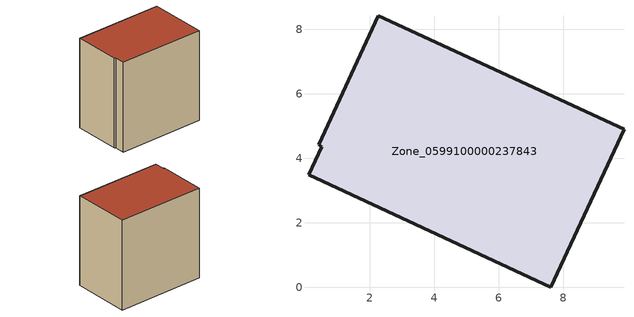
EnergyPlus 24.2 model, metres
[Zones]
Zone_0599100000237843
 floor ground (C_G): 0.1,3.48 0.51,4.35 0.41,4.42 2.26,8.42 9.88,4.9 7.61,0 z3.7
 wall outside (C_F): 9.88,4.9 2.26,8.42 0.41,4.42 0.51,4.35 0.1,3.48 7.61,0 9.88,4.9 z3.7:12.24
 roof outside (C_R): 0.51,4.35 0.1,3.48 7.61,0 9.88,4.9 2.26,8.42 0.41,4.42 z12.24
[BUILDING]
Pand.0599100000237843: North Axis=0; Terrain=City; Loads Convergence Tolerance Value=0.04; Temperature Convergence Tolerance Value=0.4; Solar Distribution=FullExterior; Maximum Number of Warmup Days=25; Minimum Number of Warmup Days=1
[Site:Location]
Rotterdam.The.Hague.AP_ZH_NLD Design_Conditions: Latitude=51.96; Longitude=4.45; Time Zone=1; Elevation=-4.5
[SITE:GROUNDTEMPERATURE:BUILDINGSURFACE]
18, 18, 18, 18, 18, 18, 18, 18, 18, 18, 18, 18
[MATERIAL] Thermal Absorptance=0.9; Solar Absorptance=0.7; Visible Absorptance=0.7
Name | Roughness | Thickness | Conductivity | Density | Specific Heat
G.TI.1975-1991 | MediumSmooth | 0.15 | 0.288461 | 540 | 1210
F.TI.1975-1991 | Rough | 0.3 | 0.230769 | 1920 | 840
R.TI.1975-1991 | MediumRough | 0.2 | 0.153846 | 1500 | 1000
[CONSTRUCTION]
C_G: G.TI.1975-1991
C_F: F.TI.1975-1991
C_R: R.TI.1975-1991
[ZONE]
Zone_0599100000237843: Type=1; Multiplier=1; Ceiling Height=Autocalculate; Volume=Autocalculate; Floor Area=autocalculate; Part of Total Floor Area=Yes
[ZONEINFILTRATION:DESIGNFLOWRATE]
Infil_Zone_0599100000237843: Zone or ZoneList or Space or SpaceList=Zone_0599100000237843; Schedule=AlwaysOn; Design Flow Rate Calculation Method=Flow/Area; Flow Rate per Floor Area=0.003; Constant Term Coefficient=1; Temperature Term Coefficient=0; Velocity Term Coefficient=0; Velocity Squared Term Coefficient=0
[HVACTEMPLATE:ZONE:IDEALLOADSAIRSYSTEM]
Zone_0599100000237843: Maximum Heating Supply Air Temperature=50; Minimum Cooling Supply Air Temperature=13; Maximum Heating Supply Air Humidity Ratio=0.0156; Minimum Cooling Supply Air Humidity Ratio=0.0077; Heating Limit=NoLimit; Cooling Limit=NoLimit; Dehumidification Control Type=ConstantSensibleHeatRatio; Cooling Sensible Heat Ratio=0.7; Dehumidification Setpoint=60; Humidification Control Type=None; Humidification Setpoint=30; Outdoor Air Method=None; Outdoor Air Flow Rate per Person=0.00944; Outdoor Air Flow Rate per Zone Floor Area=0; Outdoor Air Flow Rate per Zone=0; Demand Controlled Ventilation Type=None; Outdoor Air Economizer Type=NoEconomizer; Heat Recovery Type=None; Sensible Heat Recovery Effectiveness=0.7; Latent Heat Recovery Effectiveness=0.65
[ZONECONTROL:THERMOSTAT]
ThermostatControl_Zone_0599100000237843: Zone or ZoneList=Zone_0599100000237843; Control Type Schedule=DualSetpointControlType; Control 1=Thermostat_Zone_0599100000237843; Temperature Difference Between Cutout And Setpoint=0
[THERMOSTATSETPOINT:DUALSETPOINT]
Thermostat_Zone_0599100000237843: Heating Setpoint Temperature Schedule=HeatingSetpoint_Zone_0599100000237843; Cooling Setpoint Temperature Schedule=CoolingSetpoint_Zone_0599100000237843
[SCHEDULE:COMPACT]
HeatingSetpoint_Zone_0599100000237843: Through: 12/31, For: AllDays, Until: 24:00, 21
CoolingSetpoint_Zone_0599100000237843: Through: 12/31, For: AllDays, Until: 24:00, 24
DualSetpointControlType: Through: 12/31, For: AllDays, Until: 24:00, 4
AlwaysOn: Through: 12/31, For: AllDays, Until: 24:00, 1
